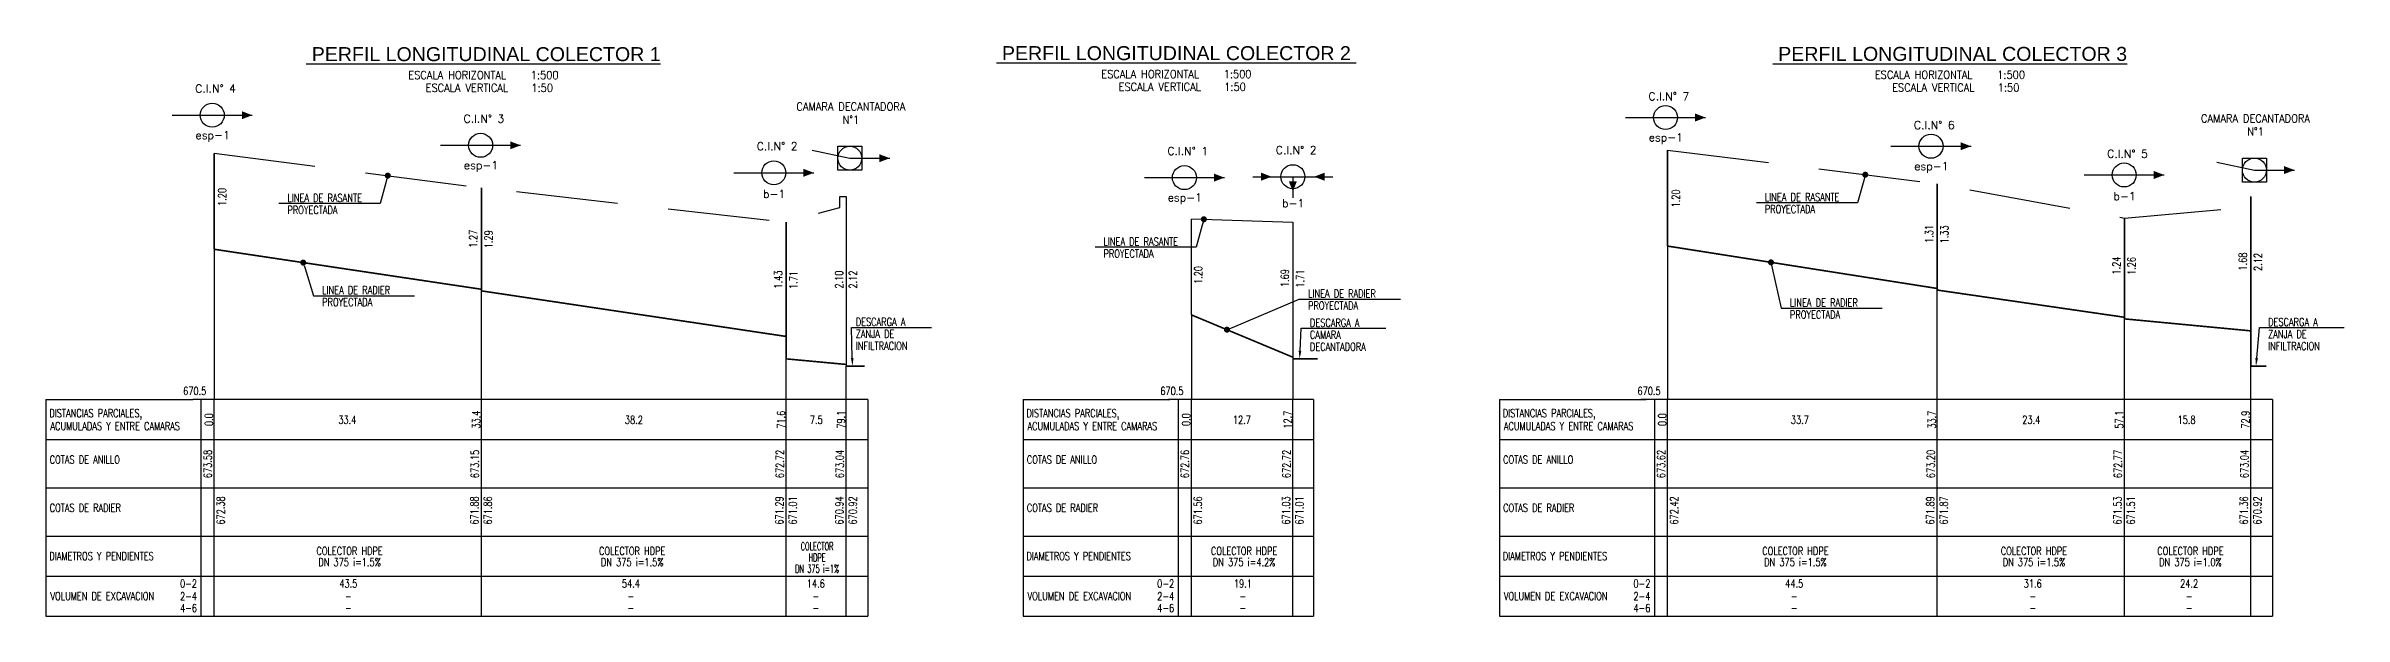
# Model space of a CAD drawing. Extents: x 352140 to 354978, y 6304672 to 6307963.
# Drawn here: x 353063.1 to 353350.3, y 6304674.9 to 6304746.2 of the extents above; entities that cross this region are included whole.
import ezdxf
from ezdxf import colors
from ezdxf.entities.mleader import LeaderData, LeaderLine
from ezdxf.enums import TextEntityAlignment as Align
from ezdxf.math import Vec2, Vec3

# ---------------------------------------------------------------- set-up
doc = ezdxf.new("R2010")
doc.units = 0
doc.linetypes.add('DASHED', pattern=[19.049999999999997, 12.7, -6.35])
doc.layers.get('0').update_dxf_attribs({"linetype": 'CONTINUOUS'})
for name, color, linetype in [('00-ALL SALIDA SUMIDERO', 1, 'CONTINUOUS'), ('00-FORMATO', 6, 'CONTINUOUS'), ('00_All ext_Txt', 4, 'CONTINUOUS'), ('03_Pav ext_Cota 250', 7, 'CONTINUOUS'), ('03_S2_Pav ext_Borde vereda', 7, 'CONTINUOUS'), ('05', 3, 'CONTINUOUS'), ('C-ROAD-PROF', 3, 'CONTINUOUS'), ('Perfil perfil cajon', 6, 'CONTINUOUS'), ('Perfil perfil texto', 3, 'CONTINUOUS')]:
    doc.layers.add(name, color=color, linetype=linetype)
doc.styles.add('lluvias DET-ROMANS', font='ROMANS.SHX', dxfattribs={"width": 0.9, "height": 2})
doc.styles.add('NEGRITA', font='swisse.ttf')
doc.styles.add('ROMANS', font='romans.shx', dxfattribs={"width": 0.75})

# ---------------------------------------------------------------- blocks, each defined once
blk = doc.blocks.new('_Dot')
at = {"color": 0, "linetype": 'ByBlock', "lineweight": -2}
blk.add_line((-0.5, 0), (-1, 0), dxfattribs=at)
at = {"color": 0, "linetype": 'ByBlock', "const_width": 0.5}
blk.add_lwpolyline([(-0.25, 0, 1), (0.25, 0, 1)], format="xyb", close=True, dxfattribs=at)

msp = doc.modelspace()

# ---------------------------------------------------------------- linework, layer by layer
at = {"layer": '00-ALL SALIDA SUMIDERO', "ltscale": 0.5, "elevation": -1e-10}
for points in [[(353088.8996332368, 6304737.51852083, 0, 1, 0), (353087.5959864724, 6304737.51852083, 0, 0, 0)], [(353270.5284870013, 6304737.230967973, 0, 1, 0), (353269.2248402369, 6304737.230967973, 0, 0, 0)], [(353122.43811875, 6304733.756911021, 0, 1, 0), (353121.1344719856, 6304733.756911021, 0, 0, 0)], [(353303.7093317496, 6304733.638053862, 0, 1, 0), (353302.4056849852, 6304733.638053862, 0, 0, 0)], [(353159.0801000575, 6304730.319644714, 0, 1, 0), (353157.7764532932, 6304730.319644714, 0, 0, 0)], [(353210.3988204151, 6304729.71642284, 0, 1, 0), (353209.0951736507, 6304729.71642284, 0, 0, 0)], [(353216.2955832888, 6304729.833242442, 0, 1, 0), (353214.9919365244, 6304729.833242442, 0, 0, 0)], [(353221.6087916833, 6304729.833242442, 0, 1, 0), (353222.9124384477, 6304729.833242442, 0, 0, 0)], [(353327.8596883833, 6304730.047415687, 0, 1, 0), (353326.5560416189, 6304730.047415687, 0, 0, 0)], [(353218.9521874865, 6304727.954796758, 0, 1, 0), (353218.9521874865, 6304729.258443523, 0, 0, 0)]]:
    msp.add_lwpolyline(points, format="xyseb", dxfattribs=at)
at = {"layer": '00-ALL SALIDA SUMIDERO', "ltscale": 0.5, "const_width": 0.2}
for points in [[(353265.7904542806, 6304733.159899333), (353265.7904542806, 6304721.159899333)], [(353084.1415820005, 6304732.759899372), (353084.1415820005, 6304720.759899372)], [(353117.5415820006, 6304715.759899372), (353117.5415820006, 6304728.459899372)], [(353163.1415820005, 6304706.359899373), (353163.1415820005, 6304727.359899373)], [(353299.4904542806, 6304715.859899317), (353299.4904542806, 6304728.959899332)], [(353338.6904542806, 6304710.559899332), (353338.6904542806, 6304727.359899333)], [(353206.268326088, 6304724.559899332), (353206.268326088, 6304712.559899332)], [(353322.8904542807, 6304712.259899306), (353322.8904542807, 6304724.659899333)], [(353155.6415820005, 6304709.859899373), (353155.6415820005, 6304724.159899373)], [(353218.968326088, 6304724.159899327), (353218.968326088, 6304707.259899327)], [(353084.1415820005, 6304720.759899372), (353117.5415820006, 6304715.759899372), (353117.5415820006, 6304715.559899372), (353155.6415820005, 6304709.859899373), (353155.6415820005, 6304707.059899342), (353163.1415820005, 6304706.359899373), (353163.1415820005, 6304706.159899373), (353165.4196556003, 6304706.159899373)], [(353265.7904542806, 6304721.159899333), (353299.4904542806, 6304715.859899317), (353299.4904542806, 6304715.659899333), (353322.8904542807, 6304712.259899306), (353322.8904542807, 6304712.059899332), (353338.6904542806, 6304710.559899332), (353338.6904542806, 6304706.159899333), (353340.6344683251, 6304706.159899333)], [(353206.268326088, 6304712.559899332), (353218.968326088, 6304707.259899327), (353218.968326088, 6304707.059899332), (353222.0413192721, 6304707.059899332)]]:
    msp.add_lwpolyline(points, dxfattribs=at)
at = {"layer": '00-ALL SALIDA SUMIDERO', "ltscale": 0.5}
for points in [[(353168.5815304439, 6304732.146517173, 0, 1, 0), (353167.2778836795, 6304732.146517173, 0, 0, 0)], [(353344.130402724, 6304730.663071017, 0, 1, 0), (353342.8267559596, 6304730.663071017, 0, 0, 0)]]:
    msp.add_lwpolyline(points, format="xyseb", dxfattribs=at)
at = {"layer": '03_Pav ext_Cota 250', "color": 7}
for points in [[(353084.1415820005, 6304674.908357606), (353084.1415820005, 6304701.959899372)], [(353117.5415820006, 6304674.908357606), (353117.5415820006, 6304701.959899372)], [(353155.6415820005, 6304674.908357606), (353155.6415820005, 6304701.959899372)], [(353163.1415820005, 6304674.908357606), (353163.1415820005, 6304701.959899372)], [(353206.268326088, 6304674.908357566), (353206.268326088, 6304701.959899332)], [(353218.968326088, 6304674.90835755), (353218.968326088, 6304701.959899317)], [(353265.7904542806, 6304674.908357566), (353265.7904542806, 6304701.959899332)], [(353299.4904542806, 6304674.908357566), (353299.4904542806, 6304701.959899332)], [(353322.8904542807, 6304674.908357566), (353322.8904542807, 6304701.959899332)], [(353338.6904542806, 6304674.908357566), (353338.6904542806, 6304701.959899332)]]:
    msp.add_lwpolyline(points, dxfattribs=at)
at = {"layer": '03_S2_Pav ext_Borde vereda'}
for points in [[(353084.1415820005, 6304720.759899372), (353084.1415820005, 6304701.959899372)], [(353265.7904542806, 6304721.159899333), (353265.7904542806, 6304701.959899332)], [(353117.5415820006, 6304701.959899372), (353117.5415820006, 6304715.559899372)], [(353299.4904542806, 6304701.959899317), (353299.4904542806, 6304715.659899333)], [(353206.268326088, 6304712.559899332), (353206.268326088, 6304701.959899332)], [(353322.8904542807, 6304701.959899306), (353322.8904542807, 6304712.059899332)], [(353155.6415820005, 6304701.959899372), (353155.6415820005, 6304707.059899342)], [(353218.968326088, 6304707.059899332), (353218.968326088, 6304701.959899332)], [(353163.1415820005, 6304701.959899372), (353163.1415820005, 6304706.159899373)], [(353338.6904542806, 6304701.959899299), (353338.6904542806, 6304706.159899333)]]:
    msp.add_lwpolyline(points, dxfattribs=at)
at = {"layer": '05', "color": 1}
for p, q in [((353078.8996332368, 6304737.51852083), (353088.8996332368, 6304737.51852083)), ((353260.5284870013, 6304737.230967973), (353270.5284870013, 6304737.230967973)), ((353112.43811875, 6304733.756911021), (353122.43811875, 6304733.756911021)), ((353293.7093317496, 6304733.638053862), (353303.7093317496, 6304733.638053862)), ((353149.0801000575, 6304730.319644714), (353159.0801000575, 6304730.319644714)), ((353163.5815304439, 6304732.146517173), (353168.5815304439, 6304732.146517173)), ((353317.8596883833, 6304730.047415687), (353327.8596883833, 6304730.047415687)), ((353339.130402724, 6304730.663071017), (353344.130402724, 6304730.663071017)), ((353200.3988204151, 6304729.71642284), (353210.3988204151, 6304729.71642284)), ((353213.9521874861, 6304729.833242442), (353223.9521874861, 6304729.833242442))]:
    msp.add_line(p, q, dxfattribs=at)
for points in [[(353158.8852708038, 6304733.139603807), (353163.5815304439, 6304732.146517173)], [(353334.4341430839, 6304731.65615765), (353339.130402724, 6304730.663071017)]]:
    msp.add_lwpolyline(points, dxfattribs=at)
for points in [[(353165.0815304439, 6304730.646517173), (353162.0815304439, 6304730.646517173), (353162.0815304439, 6304733.646517173), (353165.0815304439, 6304733.646517173)], [(353340.630402724, 6304729.163071017), (353337.630402724, 6304729.163071017), (353337.630402724, 6304732.163071017), (353340.630402724, 6304732.163071017)]]:
    msp.add_lwpolyline(points, close=True, dxfattribs=at)
at = {"layer": '05', "color": 1, "elevation": -1e-10}
msp.add_lwpolyline([(353218.9521874861, 6304729.833242442), (353218.9521874861, 6304727.184369031)], dxfattribs=at)
at = {"layer": '05', "color": 1}
for centre in [(353083.8996332368, 6304737.51852083), (353265.5284870013, 6304737.230967973), (353117.43811875, 6304733.756911021), (353163.5815304439, 6304732.146517173), (353298.7093317496, 6304733.638053862), (353154.0801000575, 6304730.319644714), (353205.3988204151, 6304729.71642284), (353218.9521874861, 6304729.833242442), (353322.8596883833, 6304730.047415687), (353339.130402724, 6304730.663071017)]:
    msp.add_circle(centre, 1.5, dxfattribs=at)
at = {"layer": 'C-ROAD-PROF', "color": 3, "linetype": 'DASHED', "lineweight": -3, "flags": 128}
for points in [[(353265.7904542806, 6304733.159899333), (353299.4904542806, 6304728.959899332), (353322.8904542807, 6304724.659899333), (353337.8740688804, 6304725.99907999), (353337.8740688804, 6304727.34878919), (353338.6904542806, 6304727.359899333)], [(353084.1415820005, 6304732.759899372), (353117.5415820006, 6304728.459899372), (353155.6415820005, 6304724.159899373), (353162.3251966003, 6304725.99908003), (353162.3251966003, 6304727.34878923), (353163.1415820005, 6304727.359899373)], [(353206.268326088, 6304724.559899332), (353218.968326088, 6304724.159899327)]]:
    msp.add_lwpolyline(points, dxfattribs=at)
at = {"layer": 'Perfil perfil cajon'}
for p, q in [((353063.113509137, 6304701.959899376), (353081.4617502167, 6304701.959899377)), ((353063.1135091369, 6304701.959899376), (353063.1135091355, 6304674.908357611)), ((353165.8229200977, 6304701.959899338), (353081.4617502167, 6304701.959899376)), ((353082.4827632425, 6304701.959899376), (353082.4827632413, 6304674.90835761)), ((353185.2402532244, 6304701.959899334), (353203.5884943042, 6304701.959899335)), ((353185.2402532243, 6304701.959899334), (353185.2402532229, 6304674.908357569)), ((353221.5423656768, 6304701.959899298), (353203.3962436594, 6304701.959899336)), ((353204.6095073299, 6304701.959899334), (353204.6095073288, 6304674.908357568)), ((353244.762381417, 6304701.959899336), (353263.1106224968, 6304701.959899337)), ((353244.762381417, 6304701.959899336), (353244.7623814156, 6304674.908357571)), ((353341.3853841069, 6304701.959899297), (353262.4633401711, 6304701.959899336)), ((353264.1316355226, 6304701.959899336), (353264.1316355214, 6304674.90835757)), ((353063.1135091356, 6304674.90835761), (353081.4617502149, 6304674.90835761)), ((353185.240253223, 6304674.908357568), (353203.5884943023, 6304674.908357568)), ((353244.7623814156, 6304674.90835757), (353263.1106224949, 6304674.90835757))]:
    msp.add_line(p, q, dxfattribs=at)
at = {"layer": 'Perfil perfil cajon', "color": 7}
for p, q in [((353063.1135091367, 6304696.959899379), (353081.4617502177, 6304696.959899375)), ((353063.1135091367, 6304696.959899379), (353081.4617502167, 6304696.959899375)), ((353081.4617502167, 6304696.959899374), (353165.8229200956, 6304696.959899336)), ((353185.2402532242, 6304696.959899337), (353203.5884943051, 6304696.959899333)), ((353185.2402532242, 6304696.959899337), (353203.5884943042, 6304696.959899333)), ((353203.3962436594, 6304696.959899334), (353221.5423656746, 6304696.959899296)), ((353244.7623814168, 6304696.959899339), (353263.1106224977, 6304696.959899335)), ((353244.7623814168, 6304696.959899339), (353263.1106224968, 6304696.959899335)), ((353262.4633401711, 6304696.959899334), (353341.3853841056, 6304696.959899295)), ((353063.1135091364, 6304690.934128493), (353081.4617502158, 6304690.934128493)), ((353081.4617502158, 6304690.934128492), (353165.822920093, 6304690.934128451)), ((353185.2402532238, 6304690.934128451), (353203.5884943032, 6304690.934128451)), ((353203.3962436585, 6304690.934128452), (353221.542365672, 6304690.934128411)), ((353244.7623814165, 6304690.934128453), (353263.1106224959, 6304690.934128453)), ((353262.4633401702, 6304690.934128452), (353341.385384104, 6304690.93412841)), ((353063.113509136, 6304684.90835761), (353081.4617502149, 6304684.908357607)), ((353081.4617502158, 6304684.908357608), (353165.8229200904, 6304684.908357567)), ((353185.2402532235, 6304684.908357568), (353203.5884943023, 6304684.908357565)), ((353203.3962436585, 6304684.908357568), (353221.5423656694, 6304684.908357527)), ((353244.7623814161, 6304684.90835757), (353263.1106224949, 6304684.908357567)), ((353262.4633401702, 6304684.908357568), (353341.3853841025, 6304684.908357526)), ((353063.1135091358, 6304679.908357611), (353081.4617502149, 6304679.908357611)), ((353081.4617502149, 6304679.90835761), (353165.8229200882, 6304679.908357569)), ((353185.2402532232, 6304679.908357569), (353203.5884943023, 6304679.908357569)), ((353203.3962436576, 6304679.90835757), (353221.5423656673, 6304679.908357529)), ((353244.7623814159, 6304679.908357571), (353263.1106224949, 6304679.908357571)), ((353262.4633401693, 6304679.90835757), (353341.3853841011, 6304679.908357528))]:
    msp.add_line(p, q, dxfattribs=at)
at = {"layer": 'Perfil perfil cajon'}
for points in [[(353165.8229200977, 6304701.959899338), (353165.8229200907, 6304674.908357572)], [(353221.5423656768, 6304701.959899298), (353221.5423656697, 6304674.908357532)], [(353341.3853841069, 6304701.959899263), (353341.3853840998, 6304674.908357496)], [(353081.4617502149, 6304674.908357609), (353165.8229200861, 6304674.908357571)], [(353203.3962436576, 6304674.908357569), (353221.5423656651, 6304674.908357531)], [(353262.4633401693, 6304674.908357569), (353341.3853840998, 6304674.90835753)]]:
    msp.add_lwpolyline(points, dxfattribs=at)

# ---------------------------------------------------------------- texts
at = {"layer": '00-FORMATO', "color": 6, "style": 'NEGRITA'}
for s, p in [('%%U PERFIL LONGITUDINAL COLECTOR 1', (353117.7947556307, 6304745.154364777)), ('%%U PERFIL LONGITUDINAL COLECTOR 2 ', (353204.3967303342, 6304745.278375345)), ('%%U PERFIL LONGITUDINAL COLECTOR 3', (353301.0733406917, 6304745.187431703))]:
    msp.add_text(s, height=1.750000116368201, dxfattribs=at).set_placement(p, align=Align.MIDDLE)
at = {"layer": '00-FORMATO', "color": 0, "style": 'ROMANS', "width": 0.9}
for s, p in [('ESCALA HORIZONTAL   1:500', (353117.7947556307, 6304742.538081907)), ('ESCALA HORIZONTAL   1:500', (353204.3967303342, 6304742.662092475)), ('ESCALA VERTICAL   1:50', (353205.1258040816, 6304741.065079166)), ('ESCALA HORIZONTAL   1:500', (353301.0733406917, 6304742.571148833)), ('ESCALA VERTICAL   1:50', (353118.5238293781, 6304740.941068597)), ('ESCALA VERTICAL   1:50', (353301.802414439, 6304740.974135524))]:
    msp.add_text(s, height=1.000000066496115, dxfattribs=at).set_placement(p, align=Align.MIDDLE)
at = {"layer": 'Perfil perfil texto', "color": 0, "style": 'lluvias DET-ROMANS'}
for s, p in [('C.I.N%%D 4', (353084.3144546701, 6304740.845651092)), ('C.I.N%%D 7', (353265.9433084346, 6304739.879915608)), ('C.I.N%%D 3', (353117.8529401832, 6304737.084041283)), ('C.I.N%%D 6', (353299.1241531828, 6304736.287001497)), ('esp-1', (353083.9478660434, 6304734.872758567)), ('C.I.N%%D 2', (353154.4949214908, 6304733.646774976)), ('C.I.N%%D 1', (353205.8136418483, 6304733.043553102)), ('C.I.N%%D 2', (353219.3670089193, 6304733.160372703)), ('esp-1', (353265.5767198079, 6304734.58520571)), ('C.I.N%%D 5', (353323.2745098165, 6304732.696363322)), ('esp-1', (353117.4863515566, 6304731.111148758)), ('esp-1', (353298.7575645562, 6304730.9922916)), ('b-1', (353154.1283328641, 6304727.673882451)), ('esp-1', (353205.4470532217, 6304727.070660577)), ('b-1', (353322.9079211899, 6304727.401653424)), ('b-1', (353219.0004202927, 6304726.521188158))]:
    msp.add_text(s, height=1, rotation=359.9999999466392, dxfattribs=at).set_placement(p, align=Align.MIDDLE)
at = {"layer": 'Perfil perfil texto', "color": 0, "style": 'lluvias DET-ROMANS', "width": 0.75}
for s, rotation, p in [('1.20', 89.99999994663915, (353085.1313537909, 6304727.303239411)), ('1.20', 89.99999994663915, (353266.8203970528, 6304727.110158874)), ('1.27', 89.99999994663915, (353116.5259717944, 6304722.069078704)), ('1.29', 89.99999994663915, (353118.4268014436, 6304722.011787039)), ('1.31', 89.99999994663915, (353298.4748440745, 6304722.67451886)), ('1.33', 89.99999994663915, (353300.3756737236, 6304722.617227195)), ('1.20', 89.99999994663915, (353207.1385350352, 6304717.545987885)), ('1.24', 89.99999994663915, (353321.8748440745, 6304718.724518855)), ('1.26', 89.99999994663915, (353323.7756737237, 6304718.66722719)), ('1.68', 89.99999994663915, (353337.6748440745, 6304719.224518868)), ('2.12', 89.99999994663915, (353339.5756737237, 6304719.167227203)), ('1.43', 89.99999994663915, (353154.6259717944, 6304716.969078705)), ('1.71', 89.99999994663915, (353156.5268014435, 6304716.91178704)), ('2.10', 89.99999994663915, (353162.2326697243, 6304716.969078705)), ('2.12', 89.99999994663915, (353163.9777436441, 6304716.969078705)), ('1.69', 89.99999994663915, (353217.9527158818, 6304717.155438499)), ('1.71', 89.99999994663915, (353219.853545531, 6304717.098146833)), ('33.4', 359.9999999466392, (353100.7808013803, 6304699.440087979)), ('38.2', 359.9999999466392, (353136.5921506952, 6304699.440087979)), ('7.5', 359.9999999466392, (353159.3929039544, 6304699.440087979)), ('12.7', 359.9999999466392, (353212.5792211693, 6304699.440087939)), ('33.7', 359.9999999466392, (353282.3173301534, 6304699.440087939)), ('23.4', 359.9999999466392, (353311.2376773818, 6304699.440087939)), ('15.8', 359.9999999466392, (353330.6464287762, 6304699.440087939)), ('673.58', 90.00000005336085, (353083.3274511449, 6304693.916628422)), ('673.15', 90.00000005336085, (353116.7274511449, 6304693.916628426)), ('672.72', 90.00000005336085, (353154.8274511449, 6304693.916628426)), ('673.04', 90.00000005336085, (353162.3274511449, 6304693.916628426)), ('672.76', 90.00000005336085, (353205.4541952323, 6304693.916628382)), ('672.72', 90.00000005336085, (353218.1541952323, 6304693.91662837)), ('673.62', 90.00000005336085, (353264.976323425, 6304693.916628382)), ('673.20', 90.00000005336085, (353298.676323425, 6304693.916628399)), ('672.77', 90.00000005336085, (353322.076323425, 6304693.916628399)), ('673.04', 90.00000005336085, (353337.876323425, 6304693.916628399)), ('672.38', 90.00000005336085, (353084.9511432076, 6304688.107507501)), ('671.88', 90.00000005336085, (353116.672382781, 6304688.107507505)), ('671.86', 90.00000005336085, (353118.3511432076, 6304688.107507505)), ('671.29', 90.00000005336085, (353154.772382781, 6304688.107507505)), ('671.01', 90.00000005336085, (353156.4511432076, 6304688.107507505)), ('670.94', 90.00000005336085, (353162.272382781, 6304688.107507505)), ('670.92', 90.00000005336085, (353163.9511432076, 6304688.107507505)), ('671.56', 90.00000005336085, (353207.077887295, 6304688.107507461)), ('671.03', 90.00000005336085, (353218.0991268685, 6304688.107507449)), ('671.01', 90.00000005336085, (353219.7778872951, 6304688.107507449)), ('672.42', 90.00000005336085, (353266.6000154877, 6304688.107507461)), ('671.89', 90.00000005336085, (353298.6212550611, 6304688.107507478)), ('671.87', 90.00000005336085, (353300.3000154877, 6304688.107507478)), ('671.53', 90.00000005336085, (353322.0212550611, 6304688.107507478)), ('671.51', 90.00000005336085, (353323.7000154877, 6304688.107507478)), ('671.36', 90.00000005336085, (353337.8212550611, 6304688.107507478)), ('670.92', 90.00000005336085, (353339.5000154877, 6304688.107507478))]:
    msp.add_text(s, height=0.9999999999999994, rotation=rotation, dxfattribs=at).set_placement(p, align=Align.MIDDLE_CENTER)
for p in [(353080.2646834101, 6304702.547145827), (353202.3914274975, 6304702.547145787), (353262.0293634397, 6304702.547145787)]:
    msp.add_text('670.5', height=0.9999999999999994, rotation=359.9999999466392, dxfattribs=at).set_placement(p)
for s, p in [('DISTANCIAS PARCIALES,', (353063.5356824147, 6304700.269423191)), ('ACUMULADAS Y ENTRE CAMARAS', (353063.6690157472, 6304698.650375572)), ('DISTANCIAS PARCIALES,', (353185.6624265022, 6304700.269423149)), ('ACUMULADAS Y ENTRE CAMARAS', (353185.7957598346, 6304698.65037553)), ('DISTANCIAS PARCIALES,', (353245.1845546948, 6304700.26942315)), ('ACUMULADAS Y ENTRE CAMARAS', (353245.3178880273, 6304698.650375532)), ('COTAS DE ANILLO', (353063.578539552, 6304694.459899382)), ('COTAS DE ANILLO', (353185.7052836394, 6304694.45989934)), ('COTAS DE ANILLO', (353245.2274118321, 6304694.459899342)), ('COTAS DE RADIER', (353063.5785395492, 6304688.434128494)), ('COTAS DE RADIER', (353185.7052836366, 6304688.434128452)), ('COTAS DE RADIER', (353245.2274118293, 6304688.434128454)), ('DIAMETROS Y PENDIENTES', (353063.5356824035, 6304682.408357615)), ('DIAMETROS Y PENDIENTES', (353185.662426491, 6304682.408357573)), ('DIAMETROS Y PENDIENTES', (353245.1845546836, 6304682.408357575)), ('VOLUMEN DE EXCAVACION', (353063.6690157345, 6304677.408357613)), ('VOLUMEN DE EXCAVACION', (353185.795759822, 6304677.408357571)), ('VOLUMEN DE EXCAVACION', (353245.3178880146, 6304677.408357573))]:
    msp.add_text(s, height=0.9999999999999994, rotation=359.9999999466392, dxfattribs=at).set_placement(p, align=Align.MIDDLE_LEFT)
for s, p in [('0.0', (353083.9815671237, 6304699.459899365)), ('33.4', (353117.3815671237, 6304699.459899365)), ('71.6', (353155.4815671237, 6304699.459899365)), ('79.1', (353162.9815671237, 6304699.459899365)), ('0.0', (353206.1083112111, 6304699.459899325)), ('12.7', (353218.8083112111, 6304699.459899309)), ('0.0', (353265.6304394038, 6304699.459899325)), ('33.7', (353299.3304394038, 6304699.459899338)), ('57.1', (353322.7304394038, 6304699.459899338)), ('72.9', (353338.5304394038, 6304699.459899338))]:
    msp.add_text(s, height=0.9999999999999994, rotation=90.00000005336085, dxfattribs=at).set_placement(p, align=Align.CENTER)
for s, p in [('0-2', (353080.932689819, 6304678.965021359)), ('43.5', (353100.9052560016, 6304678.965021381)), ('54.4', (353136.2246245626, 6304678.965021381)), ('14.6', (353159.3323948346, 6304678.965021347)), ('0-2', (353203.0594339065, 6304678.965021317)), ('19.1', (353212.7036757906, 6304678.965021341)), ('0-2', (353262.5815620991, 6304678.965021319)), ('44.5', (353281.6109915035, 6304678.965021341)), ('31.6', (353311.4193673604, 6304678.965021341)), ('24.2', (353330.9747603877, 6304678.965021341)), ('2-4', (353080.932689819, 6304677.378382214)), ('4-6', (353080.932689819, 6304675.905328587)), ('-', (353100.9052560026, 6304677.378382234)), ('-', (353100.9052560016, 6304675.905328609)), ('-', (353136.2246245635, 6304677.378382234)), ('-', (353136.2246245626, 6304675.905328609)), ('-', (353159.3323948355, 6304677.378382199)), ('-', (353159.3323948346, 6304675.905328575)), ('2-4', (353203.0594339065, 6304677.378382172)), ('4-6', (353203.0594339065, 6304675.905328545)), ('-', (353212.7036757915, 6304677.378382194)), ('-', (353212.7036757906, 6304675.905328569)), ('2-4', (353262.5815620991, 6304677.378382174)), ('4-6', (353262.5815620991, 6304675.905328547)), ('-', (353281.6109915045, 6304677.378382194)), ('-', (353281.6109915035, 6304675.905328569)), ('-', (353311.4193673613, 6304677.378382194)), ('-', (353311.4193673604, 6304675.905328569)), ('-', (353330.9747603886, 6304677.378382194)), ('-', (353330.9747603877, 6304675.905328569))]:
    msp.add_text(s, height=0.9999999999999994, rotation=359.9999999466392, dxfattribs=at).set_placement(p, align=Align.MIDDLE)
at = {"layer": 'Perfil perfil texto', "color": 0, "attachment_point": 2, "style": 'lluvias DET-ROMANS'}
for s, insert, char_height, width, rotation, line_spacing_factor in [('CAMARA DECANTADORA \\PN%%D1', (353163.7147592749, 6304739.09748079), 1, 13.2085714290227, 359.9999999733196, 0.9806521173167446), ('CAMARA DECANTADORA \\PN%%D1', (353339.263631555, 6304737.614034633), 1, 13.2085714290227, 359.9999999733196, 0.9806521173167446), ('{\\W0.6;COLECTOR \\PHDPE \\PDN 375 i=1%}', (353159.4899970049, 6304684.126822645), 0.9999999999999994, 12.13178571521333, 359.99999994663915, 0.8392062547483613), ('{\\W0.75;COLECTOR HDPE \\PDN 375 i=1.5%}', (353101.0628581719, 6304683.545003104), 0.9999999999999994, 12.13178571521333, 359.99999994663915, 0.8392062547483613), ('{\\W0.75;COLECTOR HDPE \\PDN 375 i=1.5%}', (353136.3822267329, 6304683.545003104), 0.9999999999999994, 12.13178571521333, 359.99999994663915, 0.8392062547483613), ('{\\W0.75;COLECTOR HDPE \\PDN 375 i=4.2%}', (353212.8612779609, 6304683.545003064), 0.9999999999999994, 12.13178571521333, 359.99999994663915, 0.8392062547483613), ('{\\W0.75;COLECTOR HDPE \\PDN 375 i=1.5%}', (353281.7685936738, 6304683.545003064), 0.9999999999999994, 12.13178571521333, 359.99999994663915, 0.8392062547483613), ('{\\W0.75;COLECTOR HDPE \\PDN 375 i=1.5%}', (353311.5769695307, 6304683.545003064), 0.9999999999999994, 12.13178571521333, 359.99999994663915, 0.8392062547483613), ('{\\W0.75;COLECTOR HDPE \\PDN 375 i=1.0%}', (353331.132362558, 6304683.545003064), 0.9999999999999994, 12.13178571521333, 359.99999994663915, 0.8392062547483613)]:
    msp.add_mtext(s, dxfattribs=dict(at, insert=insert, char_height=char_height, width=width, rotation=rotation, line_spacing_factor=line_spacing_factor))

# ---------------------------------------------------------------- leaders
at = {"layer": '00_All ext_Txt'}
ml = msp.add_multileader_mtext('Standard', dxfattribs=at)
ml.set_content('{\\C256;LINEA DE RASANTE PROYECTADA}', color=2, style='ROMANS')
ml.set_leader_properties(color=7)
ml.set_arrow_properties(name='DOT')
ml.build(insert=Vec2(0, 0))
ml.multileader.update_dxf_attribs({"text_left_attachment_type": 6, "text_right_attachment_type": 6, "dogleg_length": 0.4164050059420628, "arrow_head_size": 0.75})
ctx = ml.context
ctx.base_point, ctx.char_height, ctx.arrow_head_size, ctx.landing_gap_size, ctx.plane_origin, ctx.plane_x_axis, ctx.plane_y_axis = Vec3(353093.2374002385, 6304726.471868532, 5.154850477964229e-09), 1, 0.75, 0.05000000250530529, Vec3(353102.6483607907, 6304757.748303907, 1.162063829825635e-07), Vec3(1, -1.27675647831893e-15, -3.517525297178413e-09), Vec3(1.292968947391459e-15, 1, 4.609055430399856e-09)
ctx.left_attachment, ctx.right_attachment = 6, 6
notes = []
notes.append((ctx, [(1, (1, 1, 0), (353104.8777293898, 6304726.471868532, -3.579030177931302e-08), (-1, 1.27675647831893e-15, 3.517525297178411e-09), 1.040329146316736, [(1, [(353105.8343101306, 6304729.967122996, -2.30452771519993e-08)], 0, [])])]))
ctx.mtext.insert, ctx.mtext.text_direction, ctx.mtext.rotation, ctx.mtext.width, ctx.mtext.line_spacing_factor, ctx.mtext.line_spacing_style, ctx.mtext.flow_direction, ctx.mtext.extrusion = Vec3(353093.287400241, 6304727.671868532, 1.05098407207727e-08), Vec3(1, -1.27675647831893e-15, -3.517525297178413e-09), 6.283185307179585, 11.43449085514294, 0.8999999999999998, 2, 5, Vec3(3.517525297178409e-09, -4.609055430399863e-09, 1)
ml = msp.add_multileader_mtext('Standard', dxfattribs=at)
ml.set_content('{\\C256;LINEA DE RASANTE PROYECTADA}', color=2, style='ROMANS')
ml.set_leader_properties(color=7)
ml.set_arrow_properties(name='DOT')
ml.build(insert=Vec2(0, 0))
ml.multileader.update_dxf_attribs({"text_left_attachment_type": 6, "text_right_attachment_type": 6, "dogleg_length": 0.4164050059420628, "arrow_head_size": 0.75})
ctx = ml.context
ctx.base_point, ctx.char_height, ctx.arrow_head_size, ctx.landing_gap_size, ctx.plane_origin, ctx.plane_x_axis, ctx.plane_y_axis = Vec3(353277.8964029342, 6304726.585950331, 5.154850477964235e-09), 1, 0.75, 0.05000000250530529, Vec3(353287.3073634864, 6304757.862385706, 1.162063829825635e-07), Vec3(1, -1.27675647831893e-15, -3.517525297178413e-09), Vec3(1.292968947391459e-15, 1, 4.609055430399856e-09)
ctx.left_attachment, ctx.right_attachment = 6, 6
notes.append((ctx, [(1, (1, 1, 0), (353289.5367320855, 6304726.585950331, -3.579030177931302e-08), (-1, 1.27675647831893e-15, 3.517525297178412e-09), 1.040329146316736, [(1, [(353290.4933128263, 6304730.081204795, -2.30452771519993e-08)], 0, [])])]))
ctx.mtext.insert, ctx.mtext.text_direction, ctx.mtext.rotation, ctx.mtext.width, ctx.mtext.line_spacing_factor, ctx.mtext.line_spacing_style, ctx.mtext.flow_direction, ctx.mtext.extrusion = Vec3(353277.9464029367, 6304727.785950331, 1.05098407207727e-08), Vec3(1, -1.27675647831893e-15, -3.517525297178413e-09), 6.283185307179585, 11.43449085514294, 0.8999999999999998, 2, 5, Vec3(3.517525297178409e-09, -4.609055430399863e-09, 1)
ml = msp.add_multileader_mtext('Standard', dxfattribs=at)
ml.set_content('{\\C256;LINEA DE RASANTE PROYECTADA}', color=2, style='ROMANS')
ml.set_leader_properties(color=7)
ml.set_arrow_properties(name='DOT')
ml.build(insert=Vec2(0, 0))
ml.multileader.update_dxf_attribs({"text_left_attachment_type": 6, "text_right_attachment_type": 6, "dogleg_length": 0.4164050059420628, "arrow_head_size": 0.75})
ctx = ml.context
ctx.base_point, ctx.char_height, ctx.arrow_head_size, ctx.landing_gap_size, ctx.plane_origin, ctx.plane_x_axis, ctx.plane_y_axis = Vec3(353195.2352521056, 6304721.015390192, 5.154850477964242e-09), 1, 0.75, 0.05000000250530529, Vec3(353204.6462126577, 6304742.291825567, 7.011582867856486e-08), Vec3(1, -1.27675647831893e-15, -3.517525297178413e-09), Vec3(1.292968947391459e-15, 1, 4.609055430399856e-09)
ctx.left_attachment, ctx.right_attachment = 6, 6
notes.append((ctx, [(1, (1, 1, 0), (353206.8755812569, 6304721.015390192, -3.579030177931302e-08), (-1, 1.27675647831893e-15, 3.517525297178412e-09), 1.040329146316736, [(1, [(353207.8321619977, 6304724.510644657, -2.30452771519993e-08)], 0, [])])]))
ctx.mtext.insert, ctx.mtext.text_direction, ctx.mtext.rotation, ctx.mtext.width, ctx.mtext.line_spacing_factor, ctx.mtext.line_spacing_style, ctx.mtext.flow_direction, ctx.mtext.extrusion = Vec3(353195.2852521081, 6304722.215390192, 1.05098407207727e-08), Vec3(1, -1.27675647831893e-15, -3.517525297178413e-09), 6.283185307179585, 11.43449085514294, 0.8999999999999998, 2, 5, Vec3(3.517525297178409e-09, -4.609055430399863e-09, 1)
ml = msp.add_multileader_mtext('Standard', dxfattribs=at)
ml.set_content('{\\C256;LINEA DE RADIER PROYECTADA}', color=2, style='ROMANS')
ml.set_leader_properties(color=7)
ml.set_arrow_properties(name='DOT')
ml.build(insert=Vec2(0, 0))
ml.multileader.update_dxf_attribs({"text_left_attachment_type": 6, "text_right_attachment_type": 6, "dogleg_length": 0.4164050059420628, "arrow_head_size": 0.75})
ctx = ml.context
ctx.base_point, ctx.char_height, ctx.arrow_head_size, ctx.landing_gap_size, ctx.plane_origin, ctx.plane_x_axis, ctx.plane_y_axis = Vec3(353097.5847856958, 6304714.953431036, -5.027910284707971e-08), 1, 0.75, 0.05000000250530529, Vec3(353108.7777483827, 6304745.055950837, 4.909355011635277e-08), Vec3(1, -1.27675647831893e-15, -3.517525297178413e-09), Vec3(1.292968947391459e-15, 1, 4.609055430399856e-09)
ctx.left_attachment, ctx.right_attachment = 6, 6
notes.append((ctx, [(0, (1, 1, 0), (353096.5444565495, 6304714.953431036, -4.661971875751857e-08), (1, -1.333980486555479e-15, -3.51752529717841e-09), 1.040329146316736, [(1, [(353095.2682075829, 6304719.09423686, -2.30452771519993e-08)], 0, [])])]))
ctx.mtext.insert, ctx.mtext.text_direction, ctx.mtext.rotation, ctx.mtext.width, ctx.mtext.line_spacing_factor, ctx.mtext.line_spacing_style, ctx.mtext.flow_direction, ctx.mtext.extrusion = Vec3(353097.6347856983, 6304716.153431037, -4.492411260427126e-08), Vec3(1, -1.27675647831893e-15, -3.517525297178413e-09), 6.283185307179585, 11.43449085514294, 0.8999999999999998, 2, 5, Vec3(3.517525297178409e-09, -4.609055430399863e-09, 1)
ml = msp.add_multileader_mtext('Standard', dxfattribs=at)
ml.set_content('{\\C256;LINEA DE RADIER PROYECTADA}', color=2, style='ROMANS')
ml.set_leader_properties(color=7)
ml.set_arrow_properties(name='DOT')
ml.build(insert=Vec2(0, 0))
ml.multileader.update_dxf_attribs({"text_left_attachment_type": 6, "text_right_attachment_type": 6, "dogleg_length": 0.4164050059420628, "arrow_head_size": 0.75})
ctx = ml.context
ctx.base_point, ctx.char_height, ctx.arrow_head_size, ctx.landing_gap_size, ctx.plane_origin, ctx.plane_x_axis, ctx.plane_y_axis = Vec3(353281.0273278114, 6304713.389271499, -5.764366713511517e-08), 1, 0.75, 0.05000000250530529, Vec3(353292.2202904983, 6304745.08963806, 4.909355011635277e-08), Vec3(1, -1.27675647831893e-15, -3.517525297178413e-09), Vec3(1.292968947391459e-15, 1, 4.609055430399856e-09)
ctx.left_attachment, ctx.right_attachment = 6, 6
notes.append((ctx, [(0, (1, 1, 0), (353279.9869986651, 6304713.389271499, -5.398428304555404e-08), (1, -1.333980486555479e-15, -3.51752529717841e-09), 1.040329146316736, [(1, [(353278.7107496985, 6304719.127924083, -2.30452771519993e-08)], 0, [])])]))
ctx.mtext.insert, ctx.mtext.text_direction, ctx.mtext.rotation, ctx.mtext.width, ctx.mtext.line_spacing_factor, ctx.mtext.line_spacing_style, ctx.mtext.flow_direction, ctx.mtext.extrusion = Vec3(353281.0773278139, 6304714.589271499, -5.228867689230673e-08), Vec3(1, -1.27675647831893e-15, -3.517525297178413e-09), 6.283185307179585, 11.43449085514294, 0.8999999999999998, 2, 5, Vec3(3.517525297178409e-09, -4.609055430399863e-09, 1)
ml = msp.add_multileader_mtext('Standard', dxfattribs=at)
ml.set_content('{\\C256;LINEA DE RADIER PROYECTADA}', color=2, style='ROMANS')
ml.set_leader_properties(color=7)
ml.set_arrow_properties(name='DOT')
ml.build(insert=Vec2(0, 0))
ml.multileader.update_dxf_attribs({"text_left_attachment_type": 6, "text_right_attachment_type": 6, "dogleg_length": 0.4164050059420628, "arrow_head_size": 0.75})
ctx = ml.context
ctx.base_point, ctx.char_height, ctx.arrow_head_size, ctx.landing_gap_size, ctx.plane_origin, ctx.plane_x_axis, ctx.plane_y_axis = Vec3(353220.7961087154, 6304714.521997275), 1, 0.75, 0.05000000250530529, Vec3(353222.7834782354, 6304721.643039797, 2.604827296435347e-08), Vec3(1, -1.27675647831893e-15, -3.517525297178413e-09), Vec3(1.292968947391459e-15, 1, 4.609055430399856e-09)
ctx.left_attachment, ctx.right_attachment = 6, 6
notes.append((ctx, [(0, (1, 1, 0), (353219.7557795691, 6304714.521997275, 3.87699989856338e-09), (1, -1.333980486555479e-15, -3.51752529717841e-09), 1.040329146316736, [(1, [(353210.7130906256, 6304710.704997594, 1.809212391474815e-08)], 0, [])])]))
ctx.mtext.insert, ctx.mtext.text_direction, ctx.mtext.rotation, ctx.mtext.width, ctx.mtext.line_spacing_factor, ctx.mtext.line_spacing_style, ctx.mtext.flow_direction, ctx.mtext.extrusion = Vec3(353220.8461087179, 6304715.721997275, 5.572606051810689e-09), Vec3(1, -1.27675647831893e-15, -3.517525297178413e-09), 6.283185307179585, 11.43449085514294, 0.8999999999999998, 2, 5, Vec3(3.517525297178409e-09, -4.609055430399863e-09, 1)
ml = msp.add_multileader_mtext('Standard', dxfattribs=at)
ml.set_content('{\\C256;DESCARGA A ZANJA DE INFILTRACION}', color=2, style='ROMANS')
ml.set_leader_properties(color=7)
ml.build(insert=Vec2(0, 0))
ml.multileader.update_dxf_attribs({"text_left_attachment_type": 6, "text_right_attachment_type": 6, "dogleg_length": 0.5, "arrow_head_size": 1})
ctx = ml.context
ctx.base_point, ctx.char_height, ctx.arrow_head_size, ctx.landing_gap_size, ctx.plane_origin, ctx.plane_x_axis, ctx.plane_y_axis = Vec3(353164.2747047185, 6304710.977005962, -1.126499463712927e-07), 1, 1, 0.05000000250530529, Vec3(353174.3746880462, 6304724.071067964, -8.782563564580381e-08), Vec3(1, -1.27675647831893e-15, -3.517525297178413e-09), Vec3(1.292968947391459e-15, 1, 4.609055430399856e-09)
ctx.left_attachment, ctx.right_attachment = 6, 6
notes.append((ctx, [(0, (1, 1, 0), (353163.7747047185, 6304710.977005962, -1.108911837227035e-07), (1, -1.333980486555479e-15, -3.51752529717841e-09), 0.5, [(1, [(353163.9107025307, 6304706.159899373, -1.335718707500369e-07)], 0, [])])]))
ctx.mtext.insert, ctx.mtext.text_direction, ctx.mtext.rotation, ctx.mtext.width, ctx.mtext.line_spacing_factor, ctx.mtext.line_spacing_style, ctx.mtext.flow_direction, ctx.mtext.extrusion = Vec3(353164.324704721, 6304712.177005962, -1.072949561284843e-07), Vec3(1, -1.27675647831893e-15, -3.517525297178413e-09), 6.283185307179585, 9.390952380952383, 0.8999999999999998, 2, 5, Vec3(3.517525297178409e-09, -4.609055430399863e-09, 1)
ml = msp.add_multileader_mtext('Standard', dxfattribs=at)
ml.set_content('{\\C256;DESCARGA A CAMARA DECANTADORA}', color=2, style='ROMANS')
ml.set_leader_properties(color=7)
ml.build(insert=Vec2(0, 0))
ml.multileader.update_dxf_attribs({"text_left_attachment_type": 6, "text_right_attachment_type": 6, "dogleg_length": 0.4164050059420628, "arrow_head_size": 1})
ctx = ml.context
ctx.base_point, ctx.char_height, ctx.arrow_head_size, ctx.landing_gap_size, ctx.plane_origin, ctx.plane_x_axis, ctx.plane_y_axis = Vec3(353221.0388982049, 6304710.877119937, -7.330119966417541e-09), 1, 1, 0.05000000250530529, Vec3(353230.5988919259, 6304714.966230663, -2.2110701717507e-08), Vec3(1, -1.27675647831893e-15, -3.517525297178413e-09), Vec3(1.292968947391459e-15, 1, 4.609055430399856e-09)
ctx.left_attachment, ctx.right_attachment = 6, 6
notes.append((ctx, [(0, (1, 1, 0), (353219.9985690586, 6304710.877119937, -3.670735876856403e-09), (1, -1.333980486555479e-15, -3.51752529717841e-09), 1.040329146316736, [(1, [(353219.7964104301, 6304707.059899332, -2.055341914206822e-08)], 0, [])])]))
ctx.mtext.insert, ctx.mtext.text_direction, ctx.mtext.rotation, ctx.mtext.width, ctx.mtext.line_spacing_factor, ctx.mtext.line_spacing_style, ctx.mtext.flow_direction, ctx.mtext.extrusion = Vec3(353221.0888982074, 6304712.077119937, -1.97512972360911e-09), Vec3(1, -1.27675647831893e-15, -3.517525297178413e-09), 6.283185307179585, 9.390952380952383, 0.8999999999999998, 2, 5, Vec3(3.517525297178409e-09, -4.609055430399863e-09, 1)
ml = msp.add_multileader_mtext('Standard', dxfattribs=at)
ml.set_content('{\\C256;DESCARGA A ZANJA DE INFILTRACION}', color=2, style='ROMANS')
ml.set_leader_properties(color=7)
ml.build(insert=Vec2(0, 0))
ml.multileader.update_dxf_attribs({"text_left_attachment_type": 6, "text_right_attachment_type": 6, "dogleg_length": 0.4164050059420628, "arrow_head_size": 1})
ctx = ml.context
ctx.base_point, ctx.char_height, ctx.arrow_head_size, ctx.landing_gap_size, ctx.plane_origin, ctx.plane_x_axis, ctx.plane_y_axis = Vec3(353340.7966058587, 6304710.964619542, -9.82232793663966e-08), 1, 1, 0.05000000250530529, Vec3(353348.4463978107, 6304719.058681544, -8.782563564580381e-08), Vec3(1, -1.27675647831893e-15, -3.517525297178413e-09), Vec3(1.292968947391459e-15, 1, 4.609055430399856e-09)
ctx.left_attachment, ctx.right_attachment = 6, 6
notes.append((ctx, [(0, (1, 1, 0), (353339.7562767124, 6304710.964619542, -9.456389527683546e-08), (1, -1.333980486555479e-15, -3.51752529717841e-09), 1.040329146316736, [(1, [(353339.3248581861, 6304706.152350217, -1.152263857599965e-07)], 0, [])])]))
ctx.mtext.insert, ctx.mtext.text_direction, ctx.mtext.rotation, ctx.mtext.width, ctx.mtext.line_spacing_factor, ctx.mtext.line_spacing_style, ctx.mtext.flow_direction, ctx.mtext.extrusion = Vec3(353340.8466058612, 6304712.164619543, -9.286828912358815e-08), Vec3(1, -1.27675647831893e-15, -3.517525297178413e-09), 6.283185307179585, 9.390952380952383, 0.8999999999999998, 2, 5, Vec3(3.517525297178409e-09, -4.609055430399863e-09, 1)
for ctx, leaders in notes:
    for number, flags, end, landing, length, lines in leaders:
        leader = LeaderData()
        leader.index, (leader.has_last_leader_line, leader.has_dogleg_vector, leader.attachment_direction) = number, flags
        leader.last_leader_point, leader.dogleg_vector, leader.dogleg_length = Vec3(end), Vec3(landing), length
        for number, points, colour, breaks in lines:
            line = LeaderLine()
            line.index, line.vertices, line.color, line.breaks = number, Vec3.list(points), colors.encode_raw_color(colour), breaks
            leader.lines.append(line)
        ctx.leaders.append(leader)

doc.saveas('drawing.dxf')
